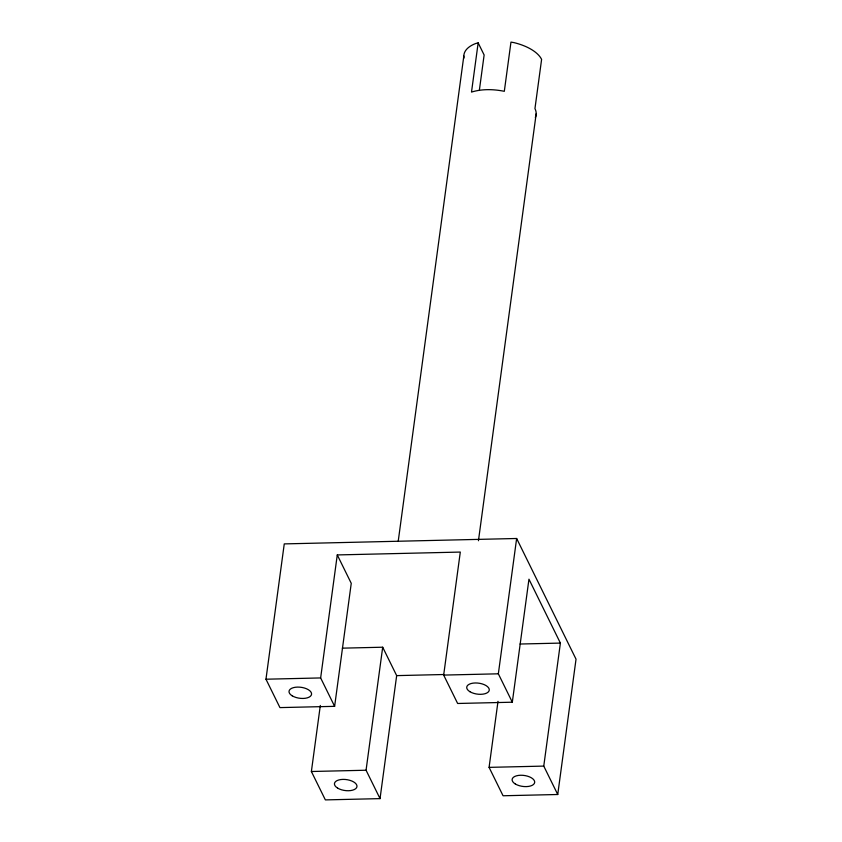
<?xml version="1.0" encoding="UTF-8"?>
<svg xmlns="http://www.w3.org/2000/svg" width="842" height="842" viewBox="0 0 842 842"><rect width="100%" height="100%" fill="white"/><g stroke="black" fill="none" stroke-linecap="round" stroke-linejoin="round"><path stroke-width="1.26" d="M557.741 794.501L543.764 766.094L560.393 643.088L528.955 579.191L512.315 702.207L457.638 703.48L443.671 675.084L460.3 552.068L337.274 554.931L351.251 583.327L334.621 706.333L279.944 707.606L265.967 679.21L284.259 543.9L516.641 538.491L576.033 659.181L557.741 794.501L503.063 795.764L489.086 767.367L498.011 701.333M334.621 706.333L320.644 677.936L337.274 554.931M342.336 648.161L382.7 647.214L396.666 675.621L380.037 798.626L325.359 799.9L311.382 771.504L320.318 705.459M380.037 798.626L366.06 770.23L382.7 647.214M398.213 541.311L463.826 56.004M463.995 58.056A39.774 19.345 7.7 0 1 475.719 43.51L478.161 42.858L471.509 92.073C482.108 88.81 493.538 89.147 504.316 91.304L510.968 42.1L513.988 42.626A39.774 19.345 7.7 0 1 541.606 59.393L534.954 108.597A39.774 19.345 7.7 0 1 535.323 117.491M479.403 89.947L484.129 54.983L478.161 42.858M478.445 540.743L536.175 113.775M512.315 702.207L498.348 673.811L516.641 538.491M520.04 644.025L560.393 643.088M396.666 675.621L443.787 674.516M265.967 679.21L320.644 677.936M443.671 675.084L498.348 673.811M311.382 771.504L366.06 770.23M489.086 767.367L543.764 766.094M292.216 695.829A11.367 5.526 7.7 0 0 311.161 695.397A11.367 5.526 7.7 0 0 297.5 687.093A11.367 5.526 7.7 0 0 292.216 695.829M469.92 691.703A11.367 5.526 7.7 0 0 488.865 691.261A11.367 5.526 7.7 0 0 475.193 682.967A11.367 5.526 7.7 0 0 469.92 691.703M337.642 788.123A11.367 5.526 7.7 0 0 356.576 787.68A11.367 5.526 7.7 0 0 342.915 779.387A11.367 5.526 7.7 0 0 337.642 788.123M515.336 783.997A11.367 5.526 7.7 0 0 534.281 783.555A11.367 5.526 7.7 0 0 520.619 775.25A11.367 5.526 7.7 0 0 515.336 783.997"/></g></svg>
